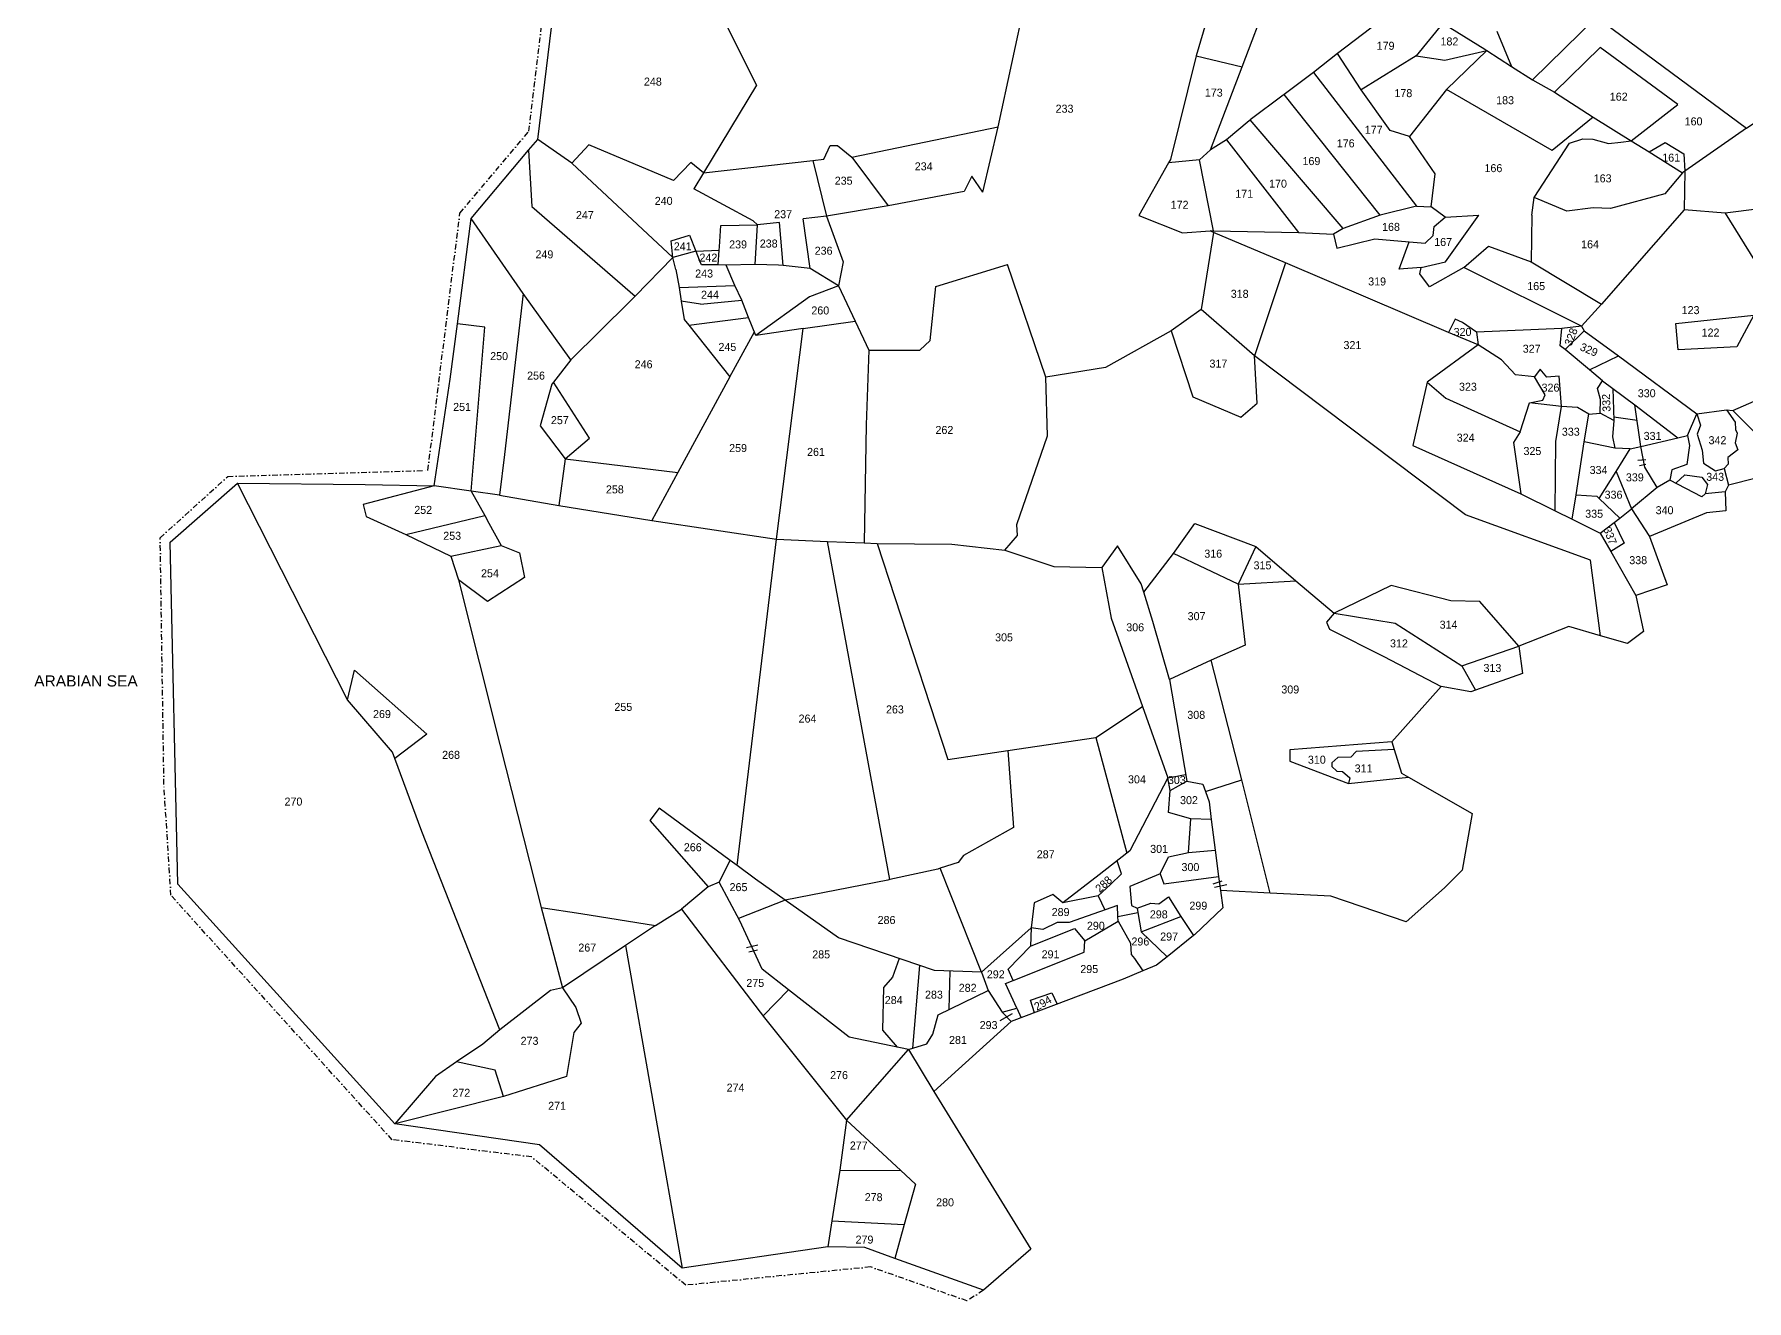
# Model space of a CAD drawing. Header units: metres. Extents: x 281175 to 283734, y 2015406 to 2017386.
# Drawn here: x 281175 to 282728, y 2015406 to 2016555 of the extents above; entities that cross this region are included whole.
import ezdxf
from ezdxf.enums import TextEntityAlignment as Align

# ---------------------------------------------------------------- set-up
doc = ezdxf.new("R2010")
doc.units = ezdxf.units.M
doc.header["$MEASUREMENT"] = 0
doc.linetypes.add('DASHDOT', pattern=[1, 0.5, -0.25, 0, -0.25])
for name, color, linetype in [('OFF', 1, 'Continuous'), ('OTHERS', 1, 'Continuous'), ('POLY_PARCEL', 6, 'Continuous'), ('POLY_WATER', 4, 'Continuous'), ('TEXT_MAPOUT', 7, 'Continuous'), ('TEXT_PARCEL', 7, 'Continuous'), ('V_BOUND_LINE', 7, 'Continuous'), ('V_BOUND_STREAM_LINE', 7, 'DASHDOT')]:
    doc.layers.add(name, color=color, linetype=linetype)
doc.styles.get("Standard").update_dxf_attribs({"font": 'arial.ttf'})
doc.styles.add('TEXT_MAP', font='', dxfattribs={"height": 2.5})
doc.styles.get('TEXT_MAP').set_extended_font_data('Kruti Dev 050')
doc.dimstyles.get("Standard").update_dxf_attribs({"dimtxt": 0.18, "dimasz": 0.18, "dimexe": 0.18, "dimexo": 0.0625, "dimgap": 0.09, "dimtad": 0, "dimtih": 1, "dimtoh": 1, "dimdec": 4, "dimzin": 0, "dimdsep": 46, "dimtxsty": 'Standard', "dimcen": 0.09, "dimadec": 0, "dimazin": 0, "dimtfac": 1, "dimtdec": 4, "dimtofl": 0, "dimtmove": 0, "dimatfit": 3, "dimfxl": 1, "dimtolj": 1, "dimtzin": 0, "dimarcsym": 0})

msp = doc.modelspace()

# ---------------------------------------------------------------- linework, layer by layer
at = {"layer": 'OFF'}
for p, q in [((281878.6, 2016342.4), (281854.1, 2016345.1)), ((281768.4, 2016291.1), (281822.8, 2016298.1)), ((282573.5, 2016137.3), (282581, 2016185.2)), ((282636, 2016162.3), (282632.4, 2016181.1)), ((282647.1, 2016143.7), (282636, 2016162.3)), ((281814.8, 2015750.8), (281796, 2015785.7)), ((282249.1, 2015791.1), (282250.8, 2015778.3)), ((281835.2, 2015706.9), (281814.8, 2015750.8)), ((281859, 2015688.2), (281835.2, 2015706.9))]:
    msp.add_line(p, q, dxfattribs=at)
at = {"layer": 'OTHERS'}
for p, q in [((282629.6, 2016168.6), (282636.8, 2016169.1)), ((282631, 2016163.7), (282636.8, 2016165)), ((282244.3, 2015784.2), (282252.4, 2015787.1)), ((282245.4, 2015781.3), (282256.6, 2015783.7)), ((281821, 2015726.6), (281831, 2015729.1)), ((281823.1, 2015722.7), (281830.7, 2015724.5))]:
    msp.add_line(p, q, dxfattribs=at)
at = {"layer": 'POLY_PARCEL'}
for p, q in [((282270.5, 2016525.5), (282326, 2016672.2)), ((281789, 2016590.4), (281829.9, 2016508.7)), ((282049.3, 2016471), (282074, 2016586.1)), ((282241.4, 2016578.2), (282228.9, 2016535.3)), ((282418.7, 2016584.3), (282357.1, 2016537.4)), ((282452.6, 2016564.9), (282428.5, 2016535.4)), ((282452.6, 2016564.9), (282490.6, 2016541.3)), ((282534.1, 2016513.5), (282592.1, 2016570.3)), ((282592.1, 2016570.3), (282728, 2016469.6)), ((282501.7, 2016557.7), (282515, 2016525.7)), ((282228.9, 2016535.3), (282205.6, 2016441.4)), ((282228.9, 2016535.3), (282270.5, 2016525.5)), ((282357.1, 2016537.4), (282335.4, 2016520.2)), ((282378.5, 2016504.4), (282357.1, 2016537.4)), ((282428.5, 2016535.4), (282378.5, 2016504.4)), ((282428.5, 2016535.4), (282454.5, 2016531.3)), ((282454.5, 2016531.3), (282492.5, 2016540.1)), ((282456, 2016504.7), (282492.5, 2016540.1)), ((282490.6, 2016541.3), (282492.5, 2016540.1)), ((282492.5, 2016540.1), (282515, 2016525.7)), ((282595.4, 2016543), (282553.8, 2016502.4)), ((282665.7, 2016491.3), (282595.4, 2016543)), ((282241.8, 2016450.2), (282270.5, 2016525.5)), ((282335.4, 2016520.2), (282308.7, 2016500.3)), ((282335.4, 2016520.2), (282428.8, 2016399.1)), ((282515, 2016525.7), (282534.1, 2016513.5)), ((281829.9, 2016508.7), (281781.8, 2016429.1)), ((282307.9, 2016499.7), (282277.9, 2016477.3)), ((282308.7, 2016500.3), (282307.9, 2016499.7)), ((282395.8, 2016390.9), (282308.7, 2016500.3)), ((282404.7, 2016467.7), (282378.5, 2016504.4)), ((282456, 2016504.7), (282422.3, 2016462.3)), ((282551.8, 2016449.5), (282456, 2016504.7)), ((282534.1, 2016513.5), (282553.8, 2016502.4)), ((282553.8, 2016502.4), (282589, 2016479.8)), ((282623.6, 2016458.2), (282665.7, 2016491.3)), ((282728, 2016469.6), (282767.5, 2016496.1)), ((281916.3, 2016443.4), (282049.3, 2016471)), ((282035.4, 2016411.7), (282049.3, 2016471)), ((282276.9, 2016476.5), (282256.2, 2016459.2)), ((282277.9, 2016477.3), (282276.9, 2016476.5)), ((282362.1, 2016378.7), (282277.9, 2016477.3)), ((282422.3, 2016462.3), (282404.7, 2016467.7)), ((282589, 2016479.8), (282551.8, 2016449.5)), ((282589, 2016479.8), (282623.6, 2016458.2)), ((282728, 2016469.6), (282672.2, 2016430.8)), ((281662.3, 2016437.9), (281631.4, 2016459.6)), ((281677.8, 2016454.6), (281662.3, 2016437.9)), ((281754.5, 2016422.2), (281677.8, 2016454.6)), ((281891, 2016441.6), (281896.9, 2016453.9)), ((281896.9, 2016453.9), (281903.4, 2016453.9)), ((281903.4, 2016453.9), (281916.3, 2016443.4)), ((282256.2, 2016459.2), (282241.8, 2016450.2)), ((282256.2, 2016459.2), (282321.8, 2016375.1)), ((282445.7, 2016428.4), (282422.3, 2016462.3)), ((282535.5, 2016407), (282567.5, 2016456.1)), ((282567.5, 2016456.1), (282579.7, 2016460.1)), ((282579.7, 2016460.1), (282588.6, 2016459.7)), ((282588.6, 2016459.7), (282603, 2016455.8)), ((282603, 2016455.8), (282614.1, 2016456.9)), ((282614.1, 2016456.9), (282623.6, 2016458.2)), ((282623.6, 2016458.2), (282639.7, 2016448.2)), ((282639.7, 2016448.2), (282654.3, 2016456.6)), ((282654.3, 2016456.6), (282671.3, 2016446.5)), ((281623.2, 2016449.8), (281626.1, 2016398.6)), ((281662.3, 2016437.9), (281753.9, 2016352.4)), ((281770.4, 2016438.5), (281754.5, 2016422.2)), ((281781.8, 2016429.1), (281770.4, 2016438.5)), ((281781.8, 2016429.1), (281881, 2016440.4)), ((281881, 2016440.4), (281891, 2016441.6)), ((281881, 2016440.4), (281893.5, 2016389.8)), ((281916.3, 2016443.4), (281949.3, 2016399.2)), ((282203.8, 2016438.3), (282176.9, 2016390.5)), ((282205.6, 2016441.4), (282203.8, 2016438.3)), ((282231.7, 2016441), (282203.8, 2016438.3)), ((282231.7, 2016441), (282241.8, 2016450.2)), ((282244.6, 2016376.5), (282231.7, 2016441)), ((282639.7, 2016448.2), (282670, 2016429.3)), ((282671.3, 2016446.5), (282672.2, 2016430.8)), ((281781.8, 2016429.1), (281773.1, 2016414.6)), ((282025.2, 2016426.3), (282018.2, 2016412.2)), ((282035.4, 2016411.7), (282025.2, 2016426.3)), ((282442.1, 2016398.3), (282445.7, 2016428.4)), ((282670, 2016429.3), (282653.9, 2016410.3)), ((282672.2, 2016430.8), (282670, 2016429.3)), ((282672.2, 2016430.8), (282671.6, 2016395.8)), ((281826.8, 2016385.6), (281773.1, 2016414.6)), ((282018.2, 2016412.2), (281949.3, 2016399.2)), ((282533.4, 2016390.9), (282535.5, 2016407)), ((282565, 2016394.5), (282535.5, 2016407)), ((282653.9, 2016410.3), (282604.8, 2016397)), ((281626.1, 2016398.6), (281719.7, 2016317.3)), ((281949.3, 2016399.2), (281893.5, 2016389.8)), ((282176.9, 2016390.5), (282216.3, 2016374.7)), ((282395.8, 2016390.9), (282362.1, 2016378.7)), ((282428.8, 2016399.1), (282395.8, 2016390.9)), ((282428.8, 2016399.1), (282442.1, 2016398.3)), ((282454.6, 2016389), (282442.1, 2016398.3)), ((282454.6, 2016389), (282485.3, 2016390.9)), ((282455.1, 2016348.4), (282485.3, 2016390.9)), ((282533.4, 2016390.9), (282532.9, 2016348.4)), ((282589, 2016397.4), (282565, 2016394.5)), ((282604.8, 2016397), (282589, 2016397.4)), ((282671.6, 2016395.8), (282596.5, 2016310.2)), ((282708.9, 2016392.7), (282671.6, 2016395.8)), ((282740, 2016396.6), (282708.9, 2016392.7)), ((282708.9, 2016392.7), (282787.6, 2016265.2)), ((281618.2, 2016319.9), (281571.1, 2016387.8)), ((281796.3, 2016362.1), (281797.5, 2016381.5)), ((281797.5, 2016381.5), (281830.8, 2016382)), ((281830.8, 2016382), (281826.8, 2016385.6)), ((281828.6, 2016346.1), (281830.8, 2016382)), ((281850.7, 2016384.1), (281830.8, 2016382)), ((281854.1, 2016345.1), (281850.7, 2016384.1)), ((281893.5, 2016389.8), (281872.3, 2016387.4)), ((281878.6, 2016342.4), (281872.3, 2016387.4)), ((281893.5, 2016389.8), (281908.7, 2016348.6)), ((282216.3, 2016374.7), (282241.4, 2016376.5)), ((282244.6, 2016375.2), (282233.5, 2016305.2)), ((282244.6, 2016375.2), (282241.4, 2016376.5)), ((282241.4, 2016376.5), (282244.6, 2016376.5)), ((282244.6, 2016376.5), (282321.8, 2016375.1)), ((282310, 2016347.5), (282244.6, 2016375.2)), ((282321.8, 2016375.1), (282353.3, 2016373.7)), ((282362.1, 2016378.7), (282353.3, 2016373.7)), ((282443.9, 2016372.5), (282444.9, 2016380.4)), ((282444.9, 2016380.4), (282454.6, 2016389)), ((281752.6, 2016367.4), (281769, 2016372.7)), ((281753.9, 2016352.4), (281752.6, 2016367.4)), ((281769, 2016372.7), (281774.8, 2016358.1)), ((281774.8, 2016358.1), (281796.1, 2016359.1)), ((281795.2, 2016345.7), (281796.1, 2016359.1)), ((281796.1, 2016359.1), (281796.3, 2016362.1)), ((282353.3, 2016373.7), (282356.4, 2016361)), ((282356.4, 2016361), (282390.8, 2016369.3)), ((282390.8, 2016369.3), (282422, 2016366.6)), ((282413.1, 2016341.8), (282422, 2016366.6)), ((282422, 2016366.6), (282436.7, 2016365.3)), ((282436.7, 2016365.3), (282443.9, 2016372.5)), ((282471.6, 2016343.3), (282494.2, 2016362.6)), ((282494.2, 2016362.6), (282532.9, 2016348.4)), ((281753.9, 2016352.4), (281719.7, 2016317.3)), ((281774.8, 2016358.1), (281753.9, 2016352.4)), ((281756.6, 2016341.4), (281753.9, 2016352.4)), ((281774.8, 2016358.1), (281777.9, 2016350.3)), ((281779.9, 2016345.7), (281777.9, 2016350.3)), ((281795.2, 2016345.7), (281779.9, 2016345.7)), ((281802.3, 2016345.4), (281795.2, 2016345.7)), ((281828.6, 2016346.1), (281802.3, 2016345.4)), ((281810.4, 2016327), (281802.3, 2016345.4)), ((281850, 2016345.6), (281828.6, 2016346.1)), ((281854.1, 2016345.1), (281850, 2016345.6)), ((281908.7, 2016348.6), (281904.4, 2016326.7)), ((281992.5, 2016326), (282057.6, 2016346.2)), ((282092.3, 2016243.8), (282057.6, 2016346.2)), ((282310, 2016347.5), (282281.8, 2016263.2)), ((282457.9, 2016284.4), (282310, 2016347.5)), ((282432.9, 2016343.3), (282455.1, 2016348.4)), ((282532.9, 2016348.4), (282596.5, 2016310.2)), ((281756.6, 2016341.4), (281759.8, 2016325.3)), ((281904.4, 2016326.7), (281878.6, 2016342.4)), ((282432.9, 2016343.3), (282413.1, 2016341.8)), ((282431.9, 2016337.6), (282432.9, 2016343.3)), ((282440.4, 2016325.8), (282431.9, 2016337.6)), ((282471.6, 2016343.3), (282440.4, 2016325.8)), ((282578.4, 2016290), (282471.6, 2016343.3)), ((281618.2, 2016319.9), (281601.3, 2016173.8)), ((281661.4, 2016259.5), (281618.2, 2016319.9)), ((281714.8, 2016312.2), (281661.4, 2016259.5)), ((281719.7, 2016317.3), (281714.8, 2016312.2)), ((281759.8, 2016325.3), (281810.4, 2016327)), ((281759.8, 2016325.3), (281761.7, 2016312.9)), ((281779.2, 2016310), (281761.7, 2016312.9)), ((281761.7, 2016312.9), (281764.3, 2016296.2)), ((281779.2, 2016310), (281816.7, 2016313.6)), ((281816.7, 2016313.6), (281810.4, 2016327)), ((281822.8, 2016298.1), (281816.7, 2016313.6)), ((281878.1, 2016316.8), (281829.3, 2016281.6)), ((281904.4, 2016326.7), (281878.1, 2016316.8)), ((281904.4, 2016326.7), (281919.4, 2016294.6)), ((281987.5, 2016277.1), (281992.5, 2016326)), ((281829.3, 2016281.6), (281822.8, 2016298.1)), ((282233.5, 2016305.2), (282206.1, 2016285.9)), ((282281.8, 2016263.2), (282233.5, 2016305.2)), ((282596.5, 2016310.2), (282578.4, 2016290)), ((282663.9, 2016292.6), (282734.7, 2016300)), ((282734.7, 2016300), (282719.4, 2016271.4)), ((281583.4, 2016289.2), (281558.5, 2016292.4)), ((281571, 2016140.5), (281583.4, 2016289.2)), ((281764.3, 2016296.2), (281768.4, 2016291.1)), ((281768.4, 2016291.1), (281805.7, 2016244.2)), ((281805.7, 2016244.2), (281828, 2016284.9)), ((281872.4, 2016288.1), (281829.3, 2016281.6)), ((281848.1, 2016096.8), (281872.4, 2016288.1)), ((281872.4, 2016288.1), (281919.4, 2016294.6)), ((281919.4, 2016294.6), (281931.8, 2016268.4)), ((282206.1, 2016285.9), (282146.6, 2016252.8)), ((282206.1, 2016285.9), (282225.8, 2016226.1)), ((282463.8, 2016296.6), (282457.9, 2016284.4)), ((282484.8, 2016273.1), (282457.9, 2016284.4)), ((282470.5, 2016293.4), (282463.8, 2016296.6)), ((282483.2, 2016284.8), (282470.5, 2016293.4)), ((282560.6, 2016287.9), (282483.2, 2016284.8)), ((282483.2, 2016284.8), (282484.8, 2016273.1)), ((282559.2, 2016272.4), (282560.6, 2016287.9)), ((282578.4, 2016290), (282560.6, 2016287.9)), ((282580.8, 2016286), (282563.5, 2016268.9)), ((282578.4, 2016290), (282580.8, 2016286)), ((282580.8, 2016286), (282612, 2016263.3)), ((282666, 2016268.6), (282663.9, 2016292.6)), ((281931.8, 2016268.4), (281929.4, 2016200.7)), ((281931.8, 2016268.4), (281978.2, 2016268.5)), ((281978.2, 2016268.5), (281987.5, 2016277.1)), ((282484.8, 2016273.1), (282438.5, 2016239.3)), ((282505.8, 2016259.5), (282484.8, 2016273.1)), ((282563.5, 2016268.9), (282559.2, 2016272.4)), ((282585.6, 2016250.5), (282563.5, 2016268.9)), ((282719.4, 2016271.4), (282666, 2016268.6)), ((281661.4, 2016259.5), (281645.7, 2016239.4)), ((282146.6, 2016252.8), (282092.3, 2016243.8)), ((282284.1, 2016220.2), (282281.8, 2016263.2)), ((282473.3, 2016119), (282281.8, 2016263.2)), ((282518.4, 2016245.9), (282505.8, 2016259.5)), ((282541, 2016251.2), (282535.8, 2016244.2)), ((282547, 2016243.8), (282541, 2016251.2)), ((282585.6, 2016250.5), (282612, 2016263.3)), ((282597.5, 2016240.7), (282585.6, 2016250.5)), ((282612, 2016263.3), (282683.1, 2016210.6)), ((281644.1, 2016237.4), (281633.7, 2016199.6)), ((281645.7, 2016239.4), (281644.1, 2016237.4)), ((281678.3, 2016188.6), (281645.7, 2016239.4)), ((281805.7, 2016244.2), (281758.6, 2016157.5)), ((282093.8, 2016190.8), (282092.3, 2016243.8)), ((282438.5, 2016239.3), (282425.5, 2016181.8)), ((282438.5, 2016239.3), (282455.3, 2016224.7)), ((282535.8, 2016244.2), (282518.4, 2016245.9)), ((282545.6, 2016227.8), (282535.8, 2016244.2)), ((282558.1, 2016244.9), (282547, 2016243.8)), ((282560.2, 2016217.4), (282558.1, 2016244.9)), ((282593, 2016233.7), (282597.5, 2016240.7)), ((282597.5, 2016240.7), (282606.9, 2016233.6)), ((282715.6, 2016213.8), (282772.5, 2016238.6)), ((282225.8, 2016226.1), (282269.5, 2016207.6)), ((282269.5, 2016207.6), (282284.1, 2016220.2)), ((282455.3, 2016224.7), (282522.9, 2016194.3)), ((282522.9, 2016194.3), (282531.3, 2016220.5)), ((282531.3, 2016220.5), (282543.5, 2016222.9)), ((282560.2, 2016217.4), (282531.3, 2016220.5)), ((282543.5, 2016222.9), (282545.6, 2016227.8)), ((282595.8, 2016223.6), (282593, 2016233.7)), ((282595.5, 2016211.1), (282595.8, 2016223.6)), ((282606.9, 2016233.6), (282607.8, 2016204.5)), ((282606.9, 2016233.6), (282626.7, 2016218.7)), ((282555, 2016185.6), (282560.2, 2016217.4)), ((282574.9, 2016216.3), (282560.2, 2016217.4)), ((282585, 2016210.4), (282574.9, 2016216.3)), ((282581, 2016185.2), (282585, 2016210.4)), ((282585, 2016210.4), (282595.5, 2016211.1)), ((282607.8, 2016204.5), (282595.5, 2016211.1)), ((282607.8, 2016204.5), (282606.7, 2016189.8)), ((282607.7, 2016207.8), (282628.8, 2016204.9)), ((282626.7, 2016218.7), (282665.9, 2016189)), ((282632.4, 2016181.1), (282626.7, 2016218.7)), ((282674.7, 2016191.1), (282683.1, 2016210.6)), ((282683.1, 2016210.6), (282710, 2016214.2)), ((282683.1, 2016210.6), (282686.3, 2016200.3)), ((282710, 2016214.2), (282717.7, 2016203.1)), ((282710, 2016214.2), (282715.6, 2016213.8)), ((282739.8, 2016189.5), (282715.6, 2016213.8)), ((281633.7, 2016199.6), (281656.4, 2016169.9)), ((281656.4, 2016169.9), (281678.3, 2016188.6)), ((281929.4, 2016200.7), (281927.5, 2016093.6)), ((282066, 2016110.3), (282093.8, 2016190.8)), ((282522.9, 2016194.3), (282516.6, 2016184.6)), ((282606.7, 2016189.8), (282608.8, 2016179.6)), ((282632.4, 2016181.1), (282665.9, 2016189)), ((282665.9, 2016189), (282674.7, 2016191.1)), ((282674.7, 2016191.1), (282676.5, 2016181.8)), ((282686.3, 2016200.3), (282683.5, 2016192.3)), ((282683.5, 2016192.3), (282688, 2016177.6)), ((282717.7, 2016203.1), (282718.1, 2016196.4)), ((282719.8, 2016193), (282717.7, 2016184.2)), ((282718.1, 2016196.4), (282719.8, 2016193)), ((281601.3, 2016173.8), (281596.9, 2016136.7)), ((282425.5, 2016181.8), (282523.3, 2016138)), ((282516.6, 2016184.6), (282523.3, 2016138)), ((282554.5, 2016122.6), (282555, 2016185.6)), ((282608.8, 2016179.6), (282581, 2016185.2)), ((282622.7, 2016178.9), (282608.8, 2016179.6)), ((282609.8, 2016158.3), (282622.7, 2016178.9)), ((282622.7, 2016178.9), (282632.4, 2016181.1)), ((282676.5, 2016181.8), (282674.1, 2016164.7)), ((282688, 2016177.6), (282689.1, 2016165.8)), ((282720.2, 2016178), (282711.1, 2016171)), ((282717.7, 2016184.2), (282720.2, 2016178)), ((281656.4, 2016169.9), (281650.7, 2016127.4)), ((281656.4, 2016169.9), (281758.6, 2016157.5)), ((281758.6, 2016157.5), (281734.9, 2016114)), ((282594.5, 2016133.9), (282609.8, 2016158.3)), ((282609.8, 2016158.3), (282623.7, 2016124.4)), ((282660.5, 2016159.8), (282658.7, 2016150.6)), ((282674.1, 2016164.7), (282660.5, 2016159.8)), ((282689.1, 2016165.8), (282699.9, 2016158.8)), ((282699.9, 2016158.8), (282708, 2016160.9)), ((282711.5, 2016165.1), (282708, 2016160.9)), ((282708, 2016160.9), (282711.9, 2016145.9)), ((282711.1, 2016171), (282711.5, 2016165.1)), ((281458.7, 2015951.3), (281359, 2016147.7)), ((281537.6, 2016145.4), (281473.2, 2016128.5)), ((281571, 2016140.5), (281537.6, 2016145.4)), ((282647.1, 2016143.7), (282623.7, 2016124.4)), ((282658.7, 2016150.6), (282647.1, 2016143.7)), ((282687.6, 2016135.3), (282658.7, 2016150.6)), ((282664, 2016147.8), (282672.2, 2016155.4)), ((282672.2, 2016155.4), (282687.7, 2016153.2)), ((282687.7, 2016153.2), (282692.7, 2016146.5)), ((282692.7, 2016146.5), (282690.7, 2016138.1)), ((281473.2, 2016128.5), (281475.9, 2016117.6)), ((281571, 2016140.5), (281583.3, 2016118.4)), ((281596.9, 2016136.7), (281571, 2016140.5)), ((281596.9, 2016136.7), (281650.7, 2016127.4)), ((281650.7, 2016127.4), (281734.9, 2016114)), ((282523.3, 2016138), (282554.5, 2016122.6)), ((282569.9, 2016115.1), (282573.5, 2016137.3)), ((282573.5, 2016137.3), (282592.4, 2016136)), ((282592.4, 2016136), (282594.5, 2016133.9)), ((282594.5, 2016133.9), (282613.3, 2016116.1)), ((282690.7, 2016138.1), (282687.6, 2016135.3)), ((282708.8, 2016140), (282690.7, 2016138.1)), ((281475.9, 2016117.6), (281511.7, 2016101.2)), ((281511.7, 2016101.2), (281583.3, 2016118.4)), ((281583.3, 2016118.4), (281587.1, 2016111.6)), ((281587.1, 2016111.6), (281598.2, 2016091.2)), ((281734.9, 2016114), (281848.1, 2016096.8)), ((282066.6, 2016100.3), (282066, 2016110.3)), ((282208.4, 2016083.9), (282227.7, 2016111.2)), ((282227.7, 2016111.2), (282283, 2016090.3)), ((282586.6, 2016077.9), (282473.3, 2016119)), ((282554.5, 2016122.6), (282569.9, 2016115.1)), ((282569.9, 2016115.1), (282595.5, 2016102.5)), ((282595.5, 2016102.5), (282608.2, 2016112.2)), ((282608.2, 2016112.2), (282613.3, 2016116.1)), ((282608.2, 2016112.2), (282617.1, 2016093.4)), ((282613.3, 2016116.1), (282623.7, 2016124.4)), ((282623.7, 2016124.4), (282640.1, 2016099.3)), ((281511.7, 2016101.2), (281552.7, 2016081.5)), ((281812.4, 2015800.9), (281848.1, 2016096.8)), ((281848.1, 2016096.8), (281894.2, 2016094.9)), ((281950.8, 2015788.1), (281894.2, 2016094.9)), ((281894.2, 2016094.9), (281927.5, 2016093.6)), ((282055.2, 2016086.9), (282066.6, 2016100.3)), ((282595.5, 2016102.5), (282604.9, 2016085.9)), ((281552.7, 2016081.5), (281598.2, 2016091.2)), ((281552.7, 2016081.5), (281559.6, 2016060)), ((281598.2, 2016091.2), (281614.9, 2016084.4)), ((281614.9, 2016084.4), (281619.3, 2016062.2)), ((281927.5, 2016093.6), (281939.3, 2016093.1)), ((281939.3, 2016093.1), (282003.6, 2015897.1)), ((281939.3, 2016093.1), (282007, 2016092.5)), ((282007, 2016092.5), (282055.2, 2016086.9)), ((282055.2, 2016086.9), (282099.8, 2016072.1)), ((282157.4, 2016090.8), (282143.3, 2016071.2)), ((282178.9, 2016056.5), (282157.4, 2016090.8)), ((282181.3, 2016048.9), (282208.4, 2016083.9)), ((282266.9, 2016056), (282208.4, 2016083.9)), ((282283, 2016090.3), (282266.9, 2016056)), ((282283, 2016090.3), (282319.3, 2016059.2)), ((282617.1, 2016093.4), (282604.9, 2016085.9)), ((282604.9, 2016085.9), (282627.8, 2016045.8)), ((282099.8, 2016072.1), (282143.3, 2016071.2)), ((282143.3, 2016071.2), (282151.6, 2016025.2)), ((282595.6, 2016009.3), (282586.6, 2016077.9)), ((281585.9, 2016040.5), (281559.6, 2016060)), ((281559.6, 2016060), (281597, 2015910.6)), ((281619.3, 2016062.2), (281585.9, 2016040.5)), ((282181.3, 2016048.9), (282178.9, 2016056.5)), ((282189.6, 2016022.2), (282181.3, 2016048.9)), ((282266.9, 2016056), (282319.3, 2016059.2)), ((282266.9, 2016056), (282273.4, 2016000.7)), ((282319.3, 2016059.2), (282353.9, 2016029.7)), ((282405.6, 2016054.9), (282353.9, 2016029.7)), ((282459.8, 2016040.9), (282405.6, 2016054.9)), ((282486.1, 2016040.4), (282459.8, 2016040.9)), ((282521.6, 2016000), (282486.1, 2016040.4)), ((282151.6, 2016025.2), (282180, 2015945.3)), ((282204.7, 2015969.6), (282189.6, 2016022.2)), ((282353.9, 2016029.7), (282347.1, 2016021.6)), ((282347.1, 2016021.6), (282349.8, 2016015.2)), ((282353.9, 2016029.7), (282409.4, 2016020.6)), ((282409.4, 2016020.6), (282470, 2015981.9)), ((282349.8, 2016015.2), (282399.2, 2015990.5)), ((282242.3, 2015987.3), (282204.7, 2015969.6)), ((282273.4, 2016000.7), (282242.3, 2015987.3)), ((282270.2, 2015878.6), (282242.3, 2015987.3)), ((282399.2, 2015990.5), (282451.2, 2015963.3)), ((282470, 2015981.9), (282521.6, 2016000)), ((281458.7, 2015951.3), (281465.3, 2015978.1)), ((281465.3, 2015978.1), (281530.8, 2015920)), ((282470, 2015981.9), (282482.4, 2015960)), ((282204.7, 2015969.6), (282220.3, 2015877.5)), ((281499.6, 2015903.8), (281458.7, 2015951.3)), ((282137.8, 2015916.9), (282180, 2015945.3)), ((282180, 2015945.3), (282203.1, 2015880.4)), ((281530.8, 2015920), (281501.8, 2015897.9)), ((281597, 2015910.6), (281634.6, 2015762.7)), ((282058, 2015905.1), (282137.8, 2015916.9)), ((282137.8, 2015916.9), (282165.8, 2015812)), ((282406.3, 2015913), (282313.9, 2015905.8)), ((281501.8, 2015897.9), (281499.6, 2015903.8)), ((281526.4, 2015831.8), (281501.8, 2015897.9)), ((282003.6, 2015897.1), (282058, 2015905.1)), ((282058, 2015905.1), (282063, 2015835.3)), ((282313.9, 2015905.8), (282313.9, 2015895.6)), ((282313.9, 2015895.6), (282367, 2015875.2)), ((282357.4, 2015898.9), (282351.8, 2015894.1)), ((282351.8, 2015894.1), (282351.8, 2015890.8)), ((282369.1, 2015899.3), (282357.4, 2015898.9)), ((282374, 2015904.2), (282369.1, 2015899.3)), ((282408.4, 2015906.3), (282374, 2015904.2)), ((282203.1, 2015880.4), (282168.7, 2015814.2)), ((282203.1, 2015880.4), (282219.2, 2015883.6)), ((282205.2, 2015868.9), (282203.1, 2015880.4)), ((282205.2, 2015868.9), (282220.3, 2015877.5)), ((282220.3, 2015877.5), (282234.8, 2015874.8)), ((282237.2, 2015868.2), (282270.2, 2015878.6)), ((282296, 2015775.9), (282270.2, 2015878.6)), ((282351.8, 2015890.8), (282356.5, 2015886.6)), ((282356.5, 2015886.6), (282361.7, 2015886.1)), ((282361.7, 2015886.1), (282368.3, 2015880.5)), ((282367, 2015875.2), (282421.6, 2015881.1)), ((282368.3, 2015880.5), (282367, 2015875.2)), ((282203.6, 2015849.1), (282205.2, 2015868.9)), ((282234.8, 2015874.8), (282237.2, 2015868.2)), ((282237.2, 2015868.2), (282240.7, 2015858.7)), ((281741.6, 2015852.9), (281733.1, 2015841.7)), ((281806, 2015805.6), (281741.6, 2015852.9)), ((282224, 2015843.2), (282203.6, 2015849.1)), ((282240.7, 2015858.7), (282242.3, 2015842.6)), ((281597.2, 2015651.9), (281526.4, 2015831.8)), ((281733.1, 2015841.7), (281786.2, 2015781.6)), ((282063, 2015835.3), (282017.8, 2015810)), ((282221.9, 2015812.6), (282224, 2015843.2)), ((282242.3, 2015842.6), (282224, 2015843.2)), ((282242.3, 2015842.6), (282246, 2015814.7)), ((281796, 2015785.7), (281806, 2015805.6)), ((281812.4, 2015800.9), (281806, 2015805.6)), ((281829.1, 2015788.6), (281812.4, 2015800.9)), ((282012.9, 2015803.8), (281996.7, 2015798.4)), ((282017.8, 2015810), (282012.9, 2015803.8)), ((282165.8, 2015812), (282140.7, 2015792.4)), ((282161.2, 2015793.3), (282157.1, 2015805.2)), ((282168.7, 2015814.2), (282165.8, 2015812)), ((282196.1, 2015793.3), (282203.6, 2015808.8)), ((282203.6, 2015808.8), (282221.9, 2015812.6)), ((282221.9, 2015812.6), (282246, 2015814.7)), ((282246, 2015814.7), (282249.1, 2015791.1)), ((281796, 2015785.7), (281786.2, 2015781.6)), ((281855.9, 2015769.6), (281829.1, 2015788.6)), ((281949.2, 2015787.7), (281855.9, 2015769.6)), ((281950.8, 2015788.1), (281949.2, 2015787.7)), ((281994.3, 2015797.6), (281950.8, 2015788.1)), ((281996.7, 2015798.4), (281994.3, 2015797.6)), ((282034, 2015704.1), (281996.7, 2015798.4)), ((282140.7, 2015792.4), (282108, 2015767)), ((282161.2, 2015793.3), (282151, 2015783.6)), ((282196.1, 2015793.3), (282168.7, 2015782)), ((282196.1, 2015793.3), (282199.4, 2015784.2)), ((282199.4, 2015784.2), (282249.1, 2015791.1)), ((281786.2, 2015781.6), (281762, 2015761.2)), ((281855.9, 2015769.6), (281813.7, 2015752.9)), ((281904.4, 2015735.2), (281855.9, 2015769.6)), ((282098.9, 2015774.5), (282081.7, 2015767)), ((282108, 2015767), (282098.9, 2015774.5)), ((282139.8, 2015773.4), (282108, 2015767)), ((282151, 2015783.6), (282139.8, 2015773.4)), ((282139.8, 2015773.4), (282146, 2015760.8)), ((282168.7, 2015782), (282170.3, 2015764.8)), ((282194.9, 2015766.3), (282203.6, 2015772.4)), ((282203.6, 2015772.4), (282214.9, 2015754.7)), ((281634.6, 2015762.7), (281654, 2015689.9)), ((281634.6, 2015762.7), (281670.4, 2015757.5)), ((281670.4, 2015757.5), (281738.4, 2015746.6)), ((281738.4, 2015746.6), (281762, 2015761.2)), ((281762, 2015761.2), (281837.3, 2015662.7)), ((282081.7, 2015767), (282079.1, 2015744.5)), ((282108, 2015767), (282108, 2015767)), ((282157.5, 2015764.8), (282113.5, 2015749.3)), ((282157.8, 2015754.6), (282157.5, 2015764.8)), ((282157.8, 2015754.6), (282175.8, 2015758.4)), ((282158, 2015750.4), (282157.8, 2015754.6)), ((282170.3, 2015764.8), (282175.2, 2015762.2)), ((282175.2, 2015762.2), (282187.7, 2015766.7)), ((282175.2, 2015762.2), (282175.8, 2015758.4)), ((282175.8, 2015758.4), (282178.9, 2015740.7)), ((282178.9, 2015740.7), (282214.9, 2015754.7)), ((282187.7, 2015766.7), (282194.9, 2015766.3)), ((282214.9, 2015754.7), (282226.5, 2015737.5)), ((281738.4, 2015746.6), (281711.1, 2015728.3)), ((282079.1, 2015744.5), (282034, 2015704.1)), ((282079.1, 2015744.5), (282078.6, 2015727.8)), ((282078.6, 2015727.8), (282118.3, 2015743.9)), ((282089.8, 2015742.9), (282079.1, 2015744.5)), ((282102.7, 2015749.3), (282089.8, 2015742.9)), ((282113.5, 2015749.3), (282102.7, 2015749.3)), ((282118.3, 2015743.9), (282127.7, 2015732.6)), ((282127.7, 2015732.6), (282158, 2015750.4)), ((282158, 2015750.4), (282169.3, 2015730.5)), ((282178.9, 2015740.7), (282202.4, 2015718.2)), ((281711.1, 2015728.3), (281654, 2015689.9)), ((281711.1, 2015728.3), (281762.4, 2015435.8)), ((281991.4, 2015705.7), (281904.4, 2015735.2)), ((282058.2, 2015706.9), (282078.6, 2015727.8)), ((282062.7, 2015696.6), (282127.2, 2015722.4)), ((282127.2, 2015722.4), (282127.7, 2015732.6)), ((282169.3, 2015730.5), (282169.8, 2015720.3)), ((281959.5, 2015716.5), (281953.4, 2015699.5)), ((281971.9, 2015635.2), (281978.2, 2015710.1)), ((282062.7, 2015696.6), (282058.2, 2015706.9)), ((282169.8, 2015720.3), (282173, 2015716.6)), ((282173, 2015716.6), (282180.5, 2015705.3)), ((281953.4, 2015699.5), (281945.2, 2015690.3)), ((282034, 2015704.1), (281991.4, 2015705.7)), ((282004.8, 2015670.5), (282005.6, 2015705.1)), ((282034, 2015704.1), (282040.2, 2015687.5)), ((282055.9, 2015693.8), (282062.7, 2015696.6)), ((282066.2, 2015671.5), (282055.9, 2015693.8)), ((281643.1, 2015687.5), (281597.2, 2015651.9)), ((281654, 2015689.9), (281643.1, 2015687.5)), ((281654, 2015689.9), (281666.1, 2015672.2)), ((281859, 2015688.2), (281835.9, 2015664.5)), ((281914.1, 2015645.2), (281859, 2015688.2)), ((281945.2, 2015690.3), (281944.2, 2015651.7)), ((281994.6, 2015665.6), (282040.2, 2015687.5)), ((282040.2, 2015687.5), (282052.8, 2015667.8)), ((282078.4, 2015678.7), (282098, 2015685.3)), ((282082.2, 2015667.4), (282078.4, 2015678.7)), ((282098, 2015685.3), (282102.8, 2015675.2)), ((281666.1, 2015672.2), (281670.9, 2015658)), ((281837.3, 2015662.7), (281911.6, 2015570)), ((281989.8, 2015647.8), (281994.6, 2015665.6)), ((282052.8, 2015667.8), (282066.2, 2015671.5)), ((282052.8, 2015667.8), (282061, 2015659.4)), ((282066.2, 2015671.5), (282069.9, 2015662.7)), ((281597.2, 2015651.9), (281581.5, 2015639)), ((281664.2, 2015649.4), (281657.5, 2015609.5)), ((281670.9, 2015658), (281664.2, 2015649.4)), ((281967.8, 2015633.9), (281914.1, 2015645.2)), ((281944.2, 2015651.7), (281957.6, 2015636)), ((281984.4, 2015639.3), (281989.8, 2015647.8)), ((281581.5, 2015639), (281557.8, 2015622.7)), ((281911.6, 2015570), (281967.8, 2015633.9)), ((281967.8, 2015633.9), (281984.4, 2015639.3)), ((281967.8, 2015633.9), (281990.8, 2015595.9)), ((281557.8, 2015622.7), (281538.7, 2015609.5)), ((281592.9, 2015615.2), (281557.8, 2015622.7)), ((281600.5, 2015591.4), (281592.9, 2015615.2)), ((281538.7, 2015609.5), (281501.7, 2015566.5)), ((281657.5, 2015609.5), (281600.5, 2015591.4)), ((281600.5, 2015591.4), (281501.7, 2015566.5)), ((281911.6, 2015570), (281905.4, 2015524.6)), ((281911.6, 2015570), (281960.9, 2015524.3)), ((281905.4, 2015524.6), (281898.3, 2015478.6)), ((281905.4, 2015524.6), (281960.9, 2015524.3)), ((281960.9, 2015524.3), (281974.1, 2015512)), ((281974.1, 2015512), (281964, 2015475.3)), ((281898.3, 2015478.6), (281894.6, 2015455)), ((281898.3, 2015478.6), (281964, 2015475.3)), ((281964, 2015475.3), (281955.5, 2015444.5))]:
    msp.add_line(p, q, dxfattribs=at)
at = {"layer": 'POLY_WATER'}
for p, q in [((281631.4, 2016459.6), (281657.3, 2016669.5)), ((281623.2, 2016449.8), (281631.4, 2016459.6)), ((281571.1, 2016387.8), (281623.2, 2016449.8)), ((281558.5, 2016292.4), (281571.1, 2016387.8)), ((281551.9, 2016242), (281558.5, 2016292.4)), ((281537.6, 2016145.4), (281551.9, 2016242)), ((281298.1, 2016094.1), (281359, 2016147.7)), ((281359, 2016147.7), (281475, 2016146.5)), ((281475, 2016146.5), (281537.6, 2016145.4)), ((281305, 2015783.9), (281298.1, 2016094.1)), ((281501.7, 2015566.5), (281305, 2015783.9)), ((281633, 2015547.6), (281501.7, 2015566.5)), ((281762.4, 2015435.8), (281633, 2015547.6)), ((281894.6, 2015455), (281762.4, 2015435.8)), ((281928.1, 2015454.4), (281894.6, 2015455)), ((281955.5, 2015444.5), (281928.1, 2015454.4)), ((282035.8, 2015415.6), (281955.5, 2015444.5)), ((282035.8, 2015415.6), (282035.8, 2015415.6))]:
    msp.add_line(p, q, dxfattribs=at)
at = {"layer": 'V_BOUND_LINE'}
for p, q in [((282768.5, 2016160.4), (282711.9, 2016145.9)), ((282711.9, 2016145.9), (282708.8, 2016140)), ((282708.8, 2016140), (282709.4, 2016122.7)), ((282691.7, 2016120.8), (282640.1, 2016099.3)), ((282709.4, 2016122.7), (282691.7, 2016120.8)), ((282640.1, 2016099.3), (282656.1, 2016055.6)), ((282656.1, 2016055.6), (282627.8, 2016045.8)), ((282627.8, 2016045.8), (282634.8, 2016013.3)), ((282566.9, 2016017.6), (282521.6, 2016000)), ((282595.6, 2016009.3), (282566.9, 2016017.6)), ((282620.1, 2016002.2), (282595.6, 2016009.3)), ((282634.8, 2016013.3), (282620.1, 2016002.2)), ((282521.6, 2016000), (282524.9, 2015975.1)), ((282524.9, 2015975.1), (282482.4, 2015960)), ((282451.2, 2015963.3), (282406.3, 2015913)), ((282478.1, 2015958.6), (282451.2, 2015963.3)), ((282482.4, 2015960), (282478.1, 2015958.6)), ((282406.3, 2015913), (282408.4, 2015906.3)), ((282408.4, 2015906.3), (282415, 2015884.8)), ((282415, 2015884.8), (282421.6, 2015881.1)), ((282421.6, 2015881.1), (282479.3, 2015848)), ((282479.3, 2015848), (282470.2, 2015796.7)), ((282470.2, 2015796.7), (282454.1, 2015780.6)), ((282296, 2015775.9), (282250.8, 2015778.3)), ((282250.8, 2015778.3), (282253.1, 2015762.6)), ((282351, 2015773.1), (282296, 2015775.9)), ((282419.5, 2015749.9), (282351, 2015773.1)), ((282454.1, 2015780.6), (282419.5, 2015749.9)), ((282253.1, 2015762.6), (282227.3, 2015738.1)), ((282226.5, 2015737.5), (282202.4, 2015718.2)), ((282227.3, 2015738.1), (282226.5, 2015737.5)), ((282192.7, 2015710.4), (282180.5, 2015705.3)), ((282202.4, 2015718.2), (282192.7, 2015710.4)), ((282162.6, 2015697.9), (282061, 2015659.4)), ((282180.5, 2015705.3), (282162.6, 2015697.9)), ((282061, 2015659.4), (281990.8, 2015595.9)), ((281990.8, 2015595.9), (282078.7, 2015453)), ((282078.7, 2015453), (282035.8, 2015415.6))]:
    msp.add_line(p, q, dxfattribs=at)
at = {"layer": 'V_BOUND_STREAM_LINE', "ltscale": 10}
for p, q in [((281623.4, 2016466.9), (281647.9, 2016670.8)), ((281560.8, 2016392.7), (281623.4, 2016466.9)), ((281531.8, 2016159.3), (281560.8, 2016392.7)), ((281350.2, 2016153.8), (281531.8, 2016159.3)), ((281288.9, 2016098.2), (281350.2, 2016153.8)), ((281292.3, 2015874.4), (281288.9, 2016098.2)), ((281298.6, 2015773.9), (281292.3, 2015874.4)), ((281499.3, 2015552.2), (281298.6, 2015773.9)), ((281625.9, 2015536.7), (281499.3, 2015552.2)), ((281765.7, 2015420.3), (281625.9, 2015536.7)), ((281933.3, 2015436.8), (281765.7, 2015420.3)), ((282020.8, 2015406.1), (281933.3, 2015436.8)), ((282035.8, 2015415.6), (282020.8, 2015406.1))]:
    msp.add_line(p, q, dxfattribs=at)

# ---------------------------------------------------------------- texts
at = {"layer": 'TEXT_MAPOUT'}
msp.add_text('ARABIAN SEA', height=10.083, dxfattribs=at).set_placement((281174.6, 2015963.3))
at = {"layer": 'TEXT_PARCEL', "style": 'TEXT_MAP'}
for s, p in [('179', (282400.7, 2016544.5)), ('182', (282458.6, 2016548.4)), ('248', (281735.9, 2016512)), ('173', (282244.8, 2016502)), ('178', (282416.8, 2016501.5)), ('183', (282509.1, 2016495.1)), ('162', (282612.2, 2016498.3)), ('233', (282109.4, 2016487.4)), ('177', (282389.9, 2016468.3)), ('160', (282680.1, 2016475.9)), ('176', (282364.5, 2016456)), ('234', (281981.6, 2016435.1)), ('169', (282333.4, 2016439.9)), ('166', (282498.5, 2016433.5)), ('161', (282659.8, 2016443)), ('235', (281909, 2016422.1)), ('170', (282303.1, 2016419.4)), ('163', (282597.6, 2016424.2)), ('240', (281745.7, 2016403.8)), ('171', (282272.4, 2016410.3)), ('247', (281674.2, 2016391)), ('237', (281854.1, 2016391.7)), ('172', (282213.8, 2016400.3)), ('168', (282405.6, 2016380.2)), ('249', (281637.5, 2016355.3)), ('241', (281763, 2016362.6)), ('239', (281813.2, 2016364.3)), ('238', (281841, 2016365.1)), ('236', (281890.8, 2016358.6)), ('167', (282452.9, 2016366.5)), ('164', (282586.2, 2016364.4)), ('242', (281786.3, 2016352.4)), ('243', (281782.4, 2016337.9)), ('319', (282393, 2016330.7)), ('165', (282537.3, 2016326.5)), ('244', (281787.7, 2016318.7)), ('318', (282268.3, 2016319.5)), ('260', (281887.8, 2016304.4)), ('123', (282677.4, 2016304.7)), ('320', (282470.5, 2016284.9)), ('122', (282695.5, 2016284.4)), ('250', (281596.4, 2016263)), ('245', (281803.5, 2016271.3)), ('321', (282370.6, 2016273)), ('327', (282533.2, 2016269.7)), ('246', (281727.5, 2016255.6)), ('317', (282249, 2016256.2)), ('256', (281629.9, 2016245.3)), ('323', (282475.4, 2016235.2)), ('326', (282550.3, 2016234.4)), ('251', (281562.8, 2016216.9)), ('330', (282637.6, 2016229.3)), ('257', (281651.5, 2016204.9)), ('262', (282000.4, 2016196)), ('324', (282473.3, 2016189)), ('333', (282568.7, 2016194.4)), ('331', (282642.9, 2016190.6)), ('342', (282701.8, 2016186.7)), ('259', (281813.2, 2016179.6)), ('261', (281883.9, 2016176.1)), ('325', (282533.9, 2016176.9)), ('334', (282593.9, 2016159.7)), ('343', (282699.7, 2016153.5)), ('258', (281701.4, 2016142.1)), ('339', (282626.8, 2016153)), ('252', (281527.5, 2016123.5)), ('336', (282607.5, 2016137.3)), ('340', (282653.8, 2016123.2)), ('335', (282589.9, 2016120)), ('253', (281553.8, 2016100)), ('316', (282244.3, 2016083.8)), ('338', (282629.9, 2016077.9)), ('254', (281588.1, 2016066)), ('315', (282289, 2016073.2)), ('306', (282173.5, 2016017)), ('307', (282229.2, 2016027.1)), ('314', (282457.8, 2016019.4)), ('305', (282054.5, 2016007.9)), ('312', (282412.8, 2016002.4)), ('313', (282497.6, 2015980.1)), ('309', (282314.2, 2015960.6)), ('269', (281490.1, 2015938.3)), ('255', (281709.1, 2015944.8)), ('263', (281955.5, 2015942.5)), ('308', (282228.9, 2015937.6)), ('264', (281876.2, 2015934.2)), ('268', (281552.8, 2015901.3)), ('310', (282338.3, 2015896.9)), ('311', (282380.7, 2015889)), ('304', (282175.1, 2015879.1)), ('303', (282211.3, 2015878.5)), ('270', (281409.8, 2015858.9)), ('302', (282222.3, 2015860.2)), ('266', (281772.1, 2015817.5)), ('301', (282195.2, 2015816)), ('287', (282092.3, 2015811.1)), ('300', (282223.6, 2015799.5)), ('265', (281813.6, 2015781.3)), ('286', (281947.9, 2015751.5)), ('289', (282105.8, 2015758.7)), ('298', (282194.9, 2015756.6)), ('299', (282230.8, 2015764.5)), ('290', (282137.8, 2015746.3)), ('297', (282204.3, 2015736.5)), ('267', (281676.4, 2015726.5)), ('285', (281888.6, 2015720.3)), ('291', (282096.7, 2015720.4)), ('296', (282178.2, 2015732)), ('295', (282131.8, 2015707)), ('275', (281828.8, 2015694.4)), ('282', (282021.5, 2015690)), ('292', (282047, 2015702.2)), ('284', (281954.4, 2015678.9)), ('283', (281990.9, 2015683.8)), ('293', (282040.5, 2015656.2)), ('273', (281624, 2015641.9)), ('281', (282012.7, 2015642.7)), ('276', (281904.8, 2015610.8)), ('272', (281562.1, 2015594.8)), ('274', (281810.9, 2015599.5)), ('271', (281649, 2015583)), ('277', (281922.7, 2015547)), ('278', (281936.2, 2015500.1)), ('280', (282001, 2015495.4)), ('279', (281927.9, 2015461.6))]:
    msp.add_text(s, height=7.26, dxfattribs=at).set_placement(p, align=Align.MIDDLE)
for s, rotation, p in [('328', 68.7381, (282568.9, 2016280.5)), ('329', 336.8135, (282585.2, 2016268.8)), ('332', 92.0465, (282600.9, 2016220.6)), ('337', 291.2618, (282604.4, 2016100)), ('288', 42.4938, (282144.9, 2015784)), ('294', 29.7308, (282089.7, 2015676.2))]:
    msp.add_text(s, height=7.26, rotation=rotation, dxfattribs=at).set_placement(p, align=Align.MIDDLE)

# ---------------------------------------------------------------- leaders
msp.add_leader([(282050.9, 2015660.2), (282062.1, 2015666.7)], dimstyle='Standard', override={"dimtxt": 2.5, "dimasz": 2.5, "dimexe": 1.25, "dimexo": 0.625, "dimgap": 0.625, "dimtad": 1, "dimtih": 0, "dimtoh": 0, "dimzin": 8, "dimcen": 2.5, "dimtofl": 1})

doc.saveas('drawing.dxf')
